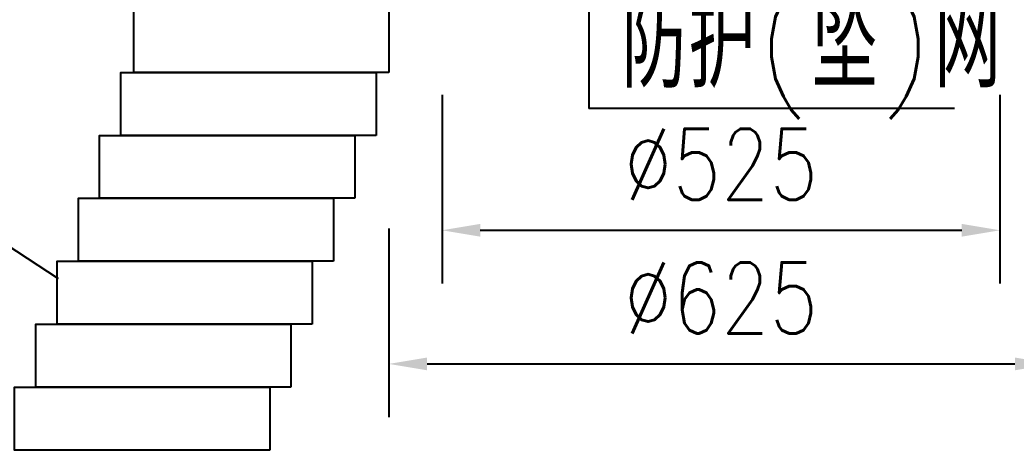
# Model space of a CAD drawing. Header units: millimetres. Extents: x 418357 to 841680, y 53918 to 109839.
# Drawn here: x 420875.18 to 420894.61, y 55060.2 to 55068.58 of the extents above; entities that cross this region are included whole.
import ezdxf

# ---------------------------------------------------------------- set-up
doc = ezdxf.new("R2010")
doc.units = ezdxf.units.MM
for name, color, linetype in [('0000-部件-井体部分', 7, 'Continuous'), ('0000-部件字体标注', 3, 'Continuous'), ('0000-部件线性标注', 2, 'Continuous'), ('TWT_TEXT', 7, 'Continuous'), ('ZDH', 1, 'Continuous')]:
    doc.layers.add(name, color=color, linetype=linetype)
doc.styles.add('_TCH_DIM', font='SIMPLEX', dxfattribs={"bigfont": 'GBCBIG'})
doc.styles.add('_TWT_DIM', font='SIMPLEX', dxfattribs={"width": 0.8, "height": 3.5, "bigfont": 'HZTXT'})

# ---------------------------------------------------------------- blocks, each defined once
blk = doc.blocks.new('13424')
at = {"layer": '0000-部件-井体部分'}
for points in [[(455345.805, 3437842.919), (455340.275, 3437842.919), (455340.275, 3437844.282), (455345.805, 3437844.282)], [(455345.526, 3437841.556), (455339.996, 3437841.556), (455339.996, 3437842.919), (455345.526, 3437842.919)], [(455345.526, 3437841.556), (455339.996, 3437841.556), (455339.996, 3437842.919), (455345.526, 3437842.919)], [(455345.065, 3437840.193), (455339.535, 3437840.193), (455339.535, 3437841.556), (455345.065, 3437841.556)], [(455345.065, 3437840.193), (455339.535, 3437840.193), (455339.535, 3437841.556), (455345.065, 3437841.556)], [(455344.604, 3437838.83), (455339.074, 3437838.83), (455339.074, 3437840.193), (455344.604, 3437840.193)], [(455344.143, 3437837.467), (455338.614, 3437837.467), (455338.614, 3437838.83), (455344.143, 3437838.83)], [(455343.682, 3437836.104), (455338.153, 3437836.104), (455338.153, 3437837.467), (455343.682, 3437837.467)], [(455343.222, 3437834.741), (455337.692, 3437834.741), (455337.692, 3437836.104), (455343.222, 3437836.104)]]:
    blk.add_lwpolyline(points, close=True, dxfattribs=at)
at = {"layer": '0000-部件字体标注'}
for p, q in [((455350.138, 3437846.102), (455350.138, 3437842.14)), ((455358.067, 3437842.14), (455350.138, 3437842.14)), ((455335.672, 3437840.401), (455338.633, 3437838.456))]:
    blk.add_line(p, q, dxfattribs=at)
at = {"layer": '0000-部件线性标注'}
for p, q in [((455346.957, 3437842.43), (455346.957, 3437838.349)), ((455359.053, 3437842.43), (455359.053, 3437838.349)), ((455345.805, 3437839.536), (455345.805, 3437835.455))]:
    blk.add_line(p, q, dxfattribs=at)
at = {"layer": '0000-部件线性标注', "color": 2}
for p, q in [((455347.786, 3437839.501), (455358.224, 3437839.501)), ((455346.634, 3437836.607), (455359.376, 3437836.607))]:
    blk.add_line(p, q, dxfattribs=at)
for points in [[(455347.786, 3437839.639), (455347.786, 3437839.363), (455346.957, 3437839.501)], [(455358.224, 3437839.639), (455358.224, 3437839.363), (455359.053, 3437839.501)], [(455346.634, 3437836.745), (455346.634, 3437836.468), (455345.805, 3437836.607)], [(455359.376, 3437836.745), (455359.376, 3437836.468), (455360.205, 3437836.607)]]:
    blk.add_solid(points, dxfattribs=at)
at = {"layer": '0000-部件字体标注', "char_height": 1.536, "attachment_point": 5, "style": '_TWT_DIM'}
for s, insert in [('%%c525', (455353.005, 3437840.931)), ('%%c625', (455353.005, 3437838.036))]:
    blk.add_mtext(s, dxfattribs=dict(at, insert=insert))
at = {"layer": 'TWT_TEXT', "style": '_TCH_DIM'}
blk.add_text('防护(坠)网', height=2.016, dxfattribs=at).set_placement((455350.849, 3437842.588))

msp = doc.modelspace()

# ---------------------------------------------------------------- block references
at = {"layer": 'ZDH', "xscale": 0.9, "yscale": 0.9, "zscale": 0.9}
msp.add_blockref('13424', (11071.151, -3038991.065), dxfattribs=at)

doc.saveas('drawing.dxf')
